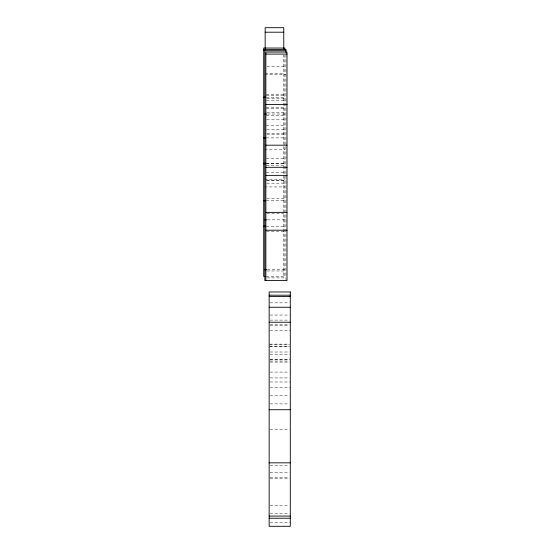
<?xml version="1.0" encoding="UTF-8"?>
<svg xmlns="http://www.w3.org/2000/svg" width="554" height="554" viewBox="0 0 554 554"><rect width="100%" height="100%" fill="white"/><g stroke="black" fill="none" stroke-linecap="round" stroke-linejoin="round"><path stroke-width="0.42" stroke-dasharray="2.77 2.08" d="M266.855 66.21L283.766 66.21M265.165 73.779L283.766 73.779M264.826 74.333L285.968 74.333M266.245 94.325L284.846 94.325M266.245 95.572L284.846 95.572M266.245 97.22L284.846 97.22M266.855 98.37L283.766 98.37M266.516 100.724L285.968 100.724M266.245 107.268L284.846 107.268M266.245 108.279L284.846 108.279M266.703 112.289L286.155 112.289M267.367 114.013L285.968 114.013M266.245 115.301L284.846 115.301M266.703 119.802L286.155 119.802M266.245 125.744L284.846 125.786M266.703 129.795L286.155 129.795M266.855 133.86L283.766 133.86M266.855 134.123L283.766 134.123M266.245 137.884L284.846 137.884M264.556 149.815L284.846 149.815M266.245 158.416L284.846 158.416M266.245 163.292L284.846 163.292M266.245 163.755L284.846 163.755M266.245 165.542L284.846 165.542M266.245 172.433L284.846 172.433M264.556 179.171L284.846 179.171M266.245 180.14L284.846 180.14M266.855 180.306L283.766 180.306M266.703 183.18L286.155 183.18M264.556 186.927L284.846 186.927M266.703 198.547L286.155 198.547M266.245 200.742L284.846 200.742M266.855 213.435L283.766 213.435M267.367 219.862L285.968 219.862M266.245 226.198L284.846 226.198M266.516 231.794L285.968 231.794M267.367 269.743L285.968 269.743M266.855 270.975L283.766 270.975M266.245 276.515L284.846 276.515L284.846 55.213M266.855 277.893L283.766 277.893L283.766 55.005M269.999 302.844L289.444 302.844M269.999 315.046L289.444 315.046M269.999 320.108L289.444 320.108M269.999 324.713L289.444 324.713M269.999 325.267L289.444 325.267M269.999 330.53L290.296 330.53M269.999 344.131L289.444 344.131M269.154 344.851L289.444 344.851M269.154 346.499L289.444 346.499M269.999 346.797L289.444 346.797M269.999 352.012L289.444 352.012M269.999 354.574L289.444 354.574M269.999 359.179L290.296 359.179M269.999 359.788L289.444 359.788M269.999 361.035L289.444 361.035M269.999 362.081L289.444 362.081M269.999 372.08L289.444 372.08M269.999 377.911L289.444 377.911M269.999 381.983L290.296 381.983M269.999 387.468L290.296 387.468M269.999 395.487L289.444 395.487M269.999 403.901L289.444 403.901M269.999 429.551L289.444 429.551M269.999 465.637L289.444 465.637M269.999 472.507L289.444 472.493M269.999 477.569L289.444 477.569M269.999 478.822L289.444 478.822M269.999 505.712L289.444 505.712M269.999 513.233L289.444 513.233M269.999 522.81L290.296 522.81M285.968 54.527L285.968 279.694"/><path stroke-width="0.83" d="M265.165 32.208L283.766 32.208M263.704 50.075L265.401 50.075M264.826 50.705L285.968 50.705M265.858 54.084L287 54.084M263.704 97.22L265.401 97.22M265.858 104.512L287 104.512M264.826 114.013L266.516 114.013M263.704 137.884L265.401 137.884M265.858 145.183L287 145.183M263.704 163.292L265.401 163.292M263.704 163.755L265.401 163.755M265.858 167.301L287 167.301M265.858 175.376L287 175.376M263.704 200.742L265.401 200.742M265.858 212.362L287 212.362M264.826 219.862L266.516 219.862M263.704 226.198L265.401 226.198M265.858 230.208L287 230.208M264.826 269.743L266.516 269.743M265.401 276.515L263.704 276.515L263.704 48.046L284.846 48.046L284.846 49.756M269.154 295.185L290.296 295.185M269.154 296.48L290.296 296.48M269.154 307.255L290.296 307.255M269.154 322.241L290.296 322.241M269.154 409.725L290.296 409.725M269.154 462.839L290.296 462.839M269.154 516.065L290.296 516.065M269.154 518.225L290.296 518.225M285.968 52.415L285.968 49.41L264.826 49.41L264.826 280.525L287 280.525L287 52.055L265.858 52.055L265.858 280.525M283.766 48.787L283.766 27.7L265.165 27.7L265.165 48.62M290.296 291.972L269.154 291.972L269.154 526.3L290.296 526.3L290.296 291.972"/></g></svg>
